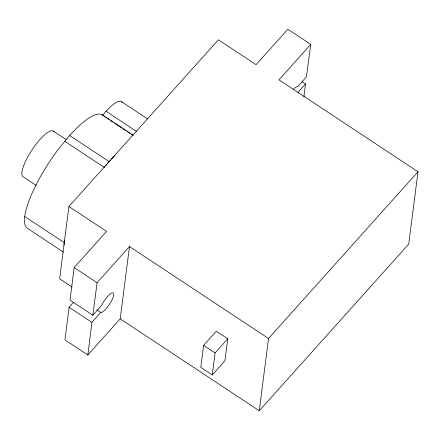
<?xml version="1.0" encoding="UTF-8"?>
<svg xmlns="http://www.w3.org/2000/svg" width="440" height="440" viewBox="0 0 440 440"><rect width="100%" height="100%" fill="white"/><g stroke="black" fill="none" stroke-linecap="round" stroke-linejoin="round"><path stroke-width="0.66" d="M303.914 96.905L305.498 83.958L302.088 81.708M73.513 302.33L69.102 307.247L64.928 339.834L87.835 354.976L91.916 322.333L100.738 312.493L101.343 312.532A11.693 3.152 -56.5 0 0 111.128 301.62A11.693 3.152 -56.5 0 0 112.25 292.831A11.693 3.152 -56.5 0 0 102.471 303.743L101.651 305.371L92.829 315.211L70.015 300.124L74.189 267.542L106.579 231.413L68.898 206.503L218.378 39.787L256.058 64.702L287.859 29.233L310.767 44.374L306.405 76.835L297.677 86.735L297.072 86.697A11.693 3.152 -56.5 0 0 293.31 89.38M68.898 206.503L59.642 278.795L72.199 287.095M104.412 166.892L104.341 167.453L64.829 141.328M120.225 318.846L129.487 246.56L268.521 338.481L259.264 410.768L120.225 318.846L87.835 354.976M203.61 345.361L200.799 367.334L212.251 374.908L224.923 360.778L227.733 338.8L216.282 331.232L203.61 345.361L215.066 352.935L212.251 374.908M310.767 44.374L278.966 79.844L418 171.765L408.738 244.057L259.264 410.768M92.829 315.211L97.092 282.689L129.487 246.56M133.078 135.151L102.157 114.708A68.008 18.332 -56.5 0 0 69.625 135.504L59.054 148.352A68.008 18.332 -56.5 0 0 27.836 228.586L63.338 252.06M105.65 165.864L106.959 164.274M107.833 163.218L109.137 161.629A68.008 18.332 -56.5 0 1 110.561 160.061M298.073 92.373L305.498 83.958M105.397 117.156L102.537 115.264L106.095 111.293A31.867 8.591 -56.5 0 1 122.172 102.322M215.066 352.935L227.733 338.8M268.521 338.481L418 171.765M121.336 101.552L147.68 118.965M106.095 111.293L136.444 131.357M106.546 117.915L108.834 119.427M110.55 120.56L112.844 122.078M114.559 123.211L122.007 128.133M123.151 128.893L126.016 130.785M127.16 131.543L130.02 133.436M131.17 134.195L132.886 135.328M69.625 135.504L109.137 161.629M53.152 131.01L66.27 139.684M36.355 185.521L23.238 176.847A27.374 7.376 -56.5 0 1 32.703 148.869A27.374 7.376 -56.5 0 1 53.873 131.675M24.761 216.524L64.273 242.649M74.189 267.542L97.092 282.689M96.745 309.854L100.738 312.493M69.102 307.247L91.916 322.333M102.157 114.708L102.537 115.264M64.053 244.904A68.008 18.332 -56.5 0 1 64.631 240.35M111.513 159.032A68.008 18.332 -56.5 0 1 114.818 155.606"/></g></svg>
